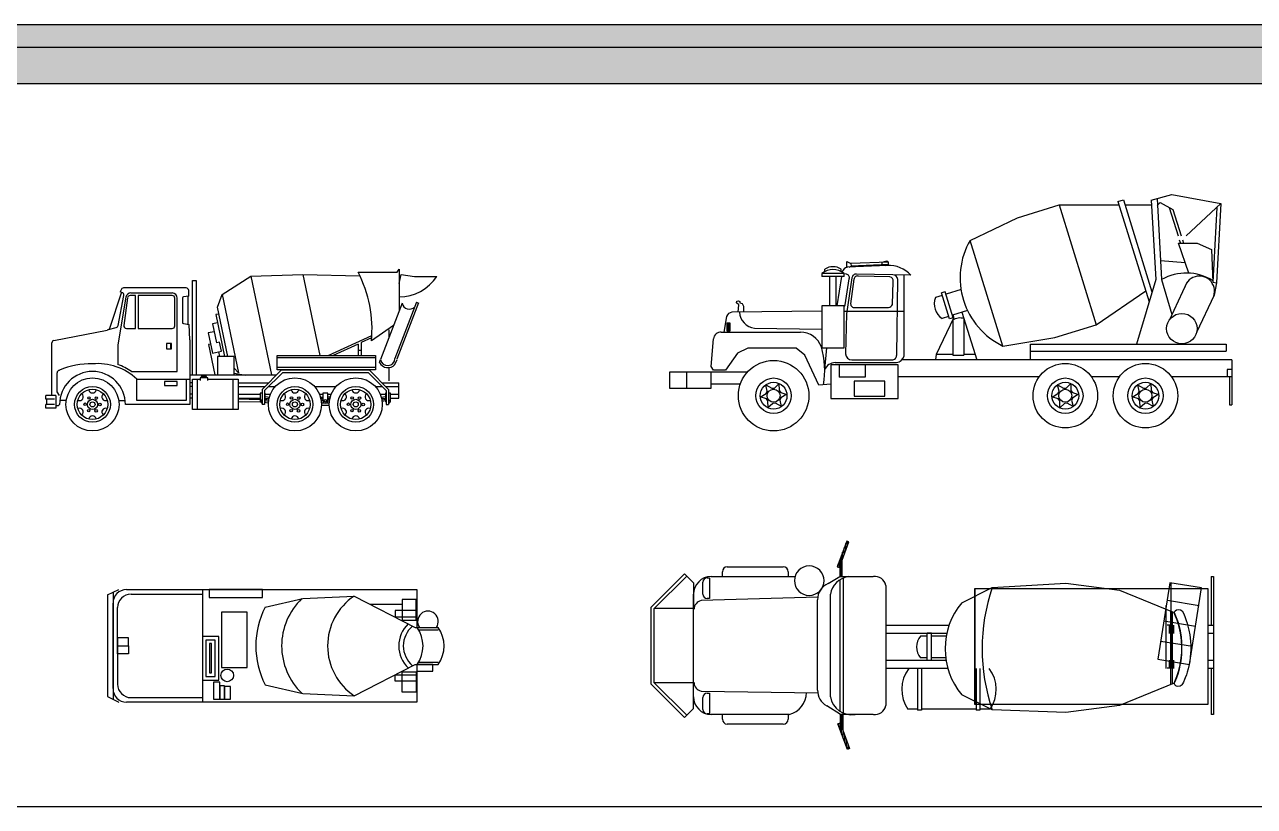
# Model space of a CAD drawing. Extents: x -121210 to 57230, y 84783 to 157800.
# Drawn here: x -4017 to 17847, y 143902 to 157800 of the extents above; entities that cross this region are included whole.
import ezdxf

# ---------------------------------------------------------------- set-up
doc = ezdxf.new("R2010")
doc.units = 0
doc.header["$MEASUREMENT"] = 0
doc.layers.get('0').update_dxf_attribs({"linetype": 'CONTINUOUS'})

# ---------------------------------------------------------------- blocks, each defined once
blk = doc.blocks.new('A$C08163C67')
at = {"linetype": 'ByBlock'}
for p, q in [((6246, 2821), (6282, 2875)), ((6282, 2875), (6282, 2131)), ((2610, 2677), (2677, 2677)), ((2610, 990), (2610, 2677)), ((2677, 2677), (2677, 990)), ((3139, 2426), (3648, 2755)), ((3648, 2755), (4573, 2780)), ((3648, 2755), (4012, 998)), ((4573, 2780), (5585, 2759)), ((4573, 2780), (4871, 1344)), ((5553, 2821), (6246, 2821)), ((6282, 2620), (6318, 2784)), ((6318, 2784), (6555, 2748)), ((6555, 2748), (6956, 2748)), ((1345, 2466), (1127, 1806)), ((1288, 1873), (1387, 2411)), ((1340, 2511), (1327, 2471)), ((1355, 2463), (1327, 2471)), ((2498, 2543), (1383, 2543)), ((1597, 2408), (1501, 2408)), ((2250, 2452), (1516, 2452)), ((1597, 1823), (1597, 2408)), ((2250, 2408), (1642, 2408)), ((1642, 2408), (1642, 1823)), ((2546, 2397), (2543, 2499)), ((3055, 2204), (3139, 2426)), ((3139, 2426), (3428, 1034)), ((1427, 2378), (1282, 1530)), ((1457, 2369), (1390, 1876)), ((2295, 1868), (2295, 2363)), ((2340, 1058), (2340, 2363)), ((2430, 2365), (2430, 1931)), ((2546, 2397), (2450, 2387)), ((2526, 2395), (2526, 1896)), ((3237, 1326), (3055, 2204)), ((6337, 2274), (5954, 1271)), ((6592, 2292), (6209, 1290)), ((6626, 2279), (6243, 1277)), ((6592, 2292), (6628, 2274)), ((3081, 2079), (3027, 2068)), ((3027, 2068), (3181, 1326)), ((142, 1611), (1094, 1791)), ((1115, 1803), (1255, 1838)), ((1434, 1823), (1597, 1823)), ((1642, 1823), (2250, 1823)), ((2449, 1909), (2553, 1891)), ((2565, 1620), (2553, 1891)), ((2997, 1764), (2890, 1742)), ((3057, 1925), (2968, 1907)), ((2968, 1907), (3038, 1568)), ((6185, 1878), (5790, 1600)), ((6100, 1800), (6100, 1653)), ((112, 630), (112, 1569)), ((2149, 1553), (2149, 1463)), ((2239, 1553), (2149, 1553)), ((2216, 1553), (2216, 1463)), ((2239, 1463), (2239, 1553)), ((2565, 1620), (2565, 473)), ((2890, 1742), (2964, 1385)), ((2931, 1545), (2895, 1538)), ((2895, 1538), (3007, 998)), ((3091, 1579), (3038, 1568)), ((3125, 1418), (3091, 1579)), ((5023, 1344), (5798, 1700)), ((5553, 1546), (5111, 1344)), ((5553, 1546), (5553, 1344)), ((5790, 1654), (5608, 1571)), ((5608, 1571), (5608, 1344)), ((1282, 1530), (1282, 1181)), ((2149, 1463), (2239, 1463)), ((2964, 1385), (3125, 1418)), ((3348, 1326), (3056, 1326)), ((3056, 1326), (3056, 998)), ((3071, 1407), (3088, 1326)), ((3348, 998), (3348, 1326)), ((4113, 1089), (4113, 1344)), ((4113, 1344), (5863, 1344)), ((5553, 1436), (5608, 1436)), ((5863, 1344), (5863, 1089)), ((3348, 1117), (3428, 1034)), ((4113, 1308), (5863, 1308)), ((5863, 1126), (4113, 1126)), ((5933, 1217), (5954, 1271)), ((6100, 1127), (6100, 889)), ((6206, 1183), (6246, 1271)), ((202, 698), (202, 1033)), ((1524, 1058), (2340, 1058)), ((1620, 540), (1620, 923)), ((1620, 923), (2565, 923)), ((2340, 878), (2115, 878)), ((2115, 878), (2115, 810)), ((2340, 810), (2340, 878)), ((2497, 923), (2497, 540)), ((4095, 990), (2565, 990)), ((2610, 383), (2610, 923)), ((2610, 923), (2745, 923)), ((2700, 383), (2700, 923)), ((2880, 945), (2745, 945)), ((2745, 945), (2745, 900)), ((2857, 968), (2767, 968)), ((2767, 968), (2767, 945)), ((2857, 945), (2857, 968)), ((2880, 900), (2880, 945)), ((2880, 923), (3420, 923)), ((3330, 923), (3330, 383)), ((3348, 1025), (3556, 990)), ((3420, 923), (3420, 383)), ((3847, 738), (4189, 1080)), ((3892, 720), (4208, 1035)), ((5863, 1089), (4113, 1089)), ((5756, 1080), (4189, 1080)), ((5737, 1035), (4208, 1035)), ((6052, 720), (5737, 1035)), ((6097, 738), (5756, 1080)), ((247, 630), (202, 698)), ((2115, 810), (2340, 810)), ((2610, 855), (2565, 855)), ((2610, 788), (2565, 788)), ((3420, 855), (3964, 855)), ((3420, 788), (3897, 788)), ((3814, 675), (3814, 540)), ((3847, 675), (3814, 675)), ((3847, 738), (3847, 473)), ((3892, 720), (3892, 473)), ((3904, 675), (3892, 675)), ((3904, 540), (3904, 675)), ((3960, 788), (4080, 788)), ((4785, 788), (5160, 788)), ((4927, 675), (4927, 540)), ((5017, 675), (4927, 675)), ((5017, 540), (5017, 675)), ((5865, 788), (5985, 788)), ((5981, 855), (6277, 855)), ((6041, 675), (6041, 540)), ((6052, 675), (6041, 675)), ((6048, 788), (6277, 788)), ((6052, 720), (6052, 473)), ((6097, 738), (6097, 473)), ((6131, 675), (6097, 675)), ((6131, 540), (6131, 675)), ((6277, 585), (6277, 855)), ((0, 563), (0, 630)), ((180, 630), (0, 630)), ((157, 563), (0, 563)), ((0, 405), (0, 473)), ((157, 473), (0, 473)), ((22, 473), (22, 563)), ((180, 630), (180, 405)), ((180, 450), (225, 450)), ((225, 450), (247, 473)), ((365, 540), (251, 540)), ((1300, 540), (1414, 540)), ((2565, 473), (1417, 473)), ((2497, 540), (1620, 540)), ((2610, 653), (2565, 653)), ((2610, 585), (2565, 585)), ((3420, 653), (3814, 653)), ((3420, 585), (3814, 585)), ((3814, 556), (3420, 563)), ((3825, 510), (3420, 519)), ((3892, 473), (3847, 473)), ((3961, 496), (3885, 504)), ((3904, 653), (3996, 653)), ((3904, 653), (3996, 653)), ((3904, 585), (3972, 576)), ((3904, 563), (3967, 554)), ((3904, 540), (3964, 532)), ((3976, 598), (3905, 607)), ((4869, 653), (4927, 653)), ((4887, 602), (4926, 607)), ((4927, 585), (4892, 581)), ((4927, 563), (4897, 559)), ((4927, 540), (4901, 537)), ((5041, 495), (4904, 495)), ((5041, 450), (4904, 450)), ((5017, 653), (5076, 653)), ((5017, 585), (5053, 581)), ((5017, 563), (5048, 559)), ((5017, 540), (5044, 537)), ((5058, 602), (5019, 607)), ((5949, 653), (6041, 653)), ((6040, 607), (5968, 598)), ((5973, 576), (6041, 585)), ((5978, 554), (6041, 563)), ((5981, 532), (6041, 540)), ((6052, 473), (6097, 473)), ((6131, 653), (6277, 653)), ((6131, 585), (6277, 585)), ((180, 405), (0, 405)), ((3420, 383), (2610, 383))]:
    blk.add_line(p, q, dxfattribs=at)
for centre, radius in [((832, 473), 472), ((4432, 473), 472), ((5512, 473), 472), ((832, 473), 318), ((832, 473), 270), ((4432, 473), 318), ((4432, 473), 270), ((5512, 473), 318), ((5512, 473), 270), ((701, 475), 22.5), ((832, 473), 90), ((769, 587), 22.5), ((832, 473), 45), ((900, 585), 22.5), ((964, 470), 22.5), ((4301, 475), 22.5), ((4432, 473), 90), ((4369, 587), 22.5), ((4432, 473), 45), ((4500, 585), 22.5), ((4564, 470), 22.5), ((4972, 540), 22.5), ((5381, 475), 22.5), ((5512, 473), 90), ((5449, 587), 22.5), ((5512, 473), 45), ((5580, 585), 22.5), ((5644, 470), 22.5), ((765, 360), 22.5), ((896, 358), 22.5), ((4365, 360), 22.5), ((4496, 358), 22.5), ((5445, 360), 22.5), ((5576, 358), 22.5)]:
    blk.add_circle(centre, radius, dxfattribs=at)
for centre, radius, start, end in [((3680, 1824), 2122, 353.9384, 28.0229), ((6273, 3206), 823, 270.6231, 326.163), ((1383, 2497), 45, 90, 161.9958), ((1343, 2420), 45, 349.3803, 75.2564), ((1516, 2363), 90, 90, 170.3112), ((1501, 2363), 45, 90, 171.1193), ((2250, 2363), 90, 0, 90), ((2250, 2363), 45, 0, 90), ((2498, 2497), 45, 1.5074, 90), ((2452, 2365), 22.5, 95.7106, 180), ((6464, 2293), 128, 188.4843, 318.5176), ((1126, 1759), 45, 104.0362, 135), ((1244, 1882), 45, 284.0362, 349.3803), ((1434, 1868), 45, 168.7187, 270), ((2250, 1868), 45, 270, 0), ((2452, 1931), 22.5, 180, 260.1342), ((157, 1569), 45, 110.5662, 180), ((776, -91), 1285, 87.4779, 114.2932), ((928, 187), 1010, 46.7343, 95.4164), ((928, 187), 1055, 55.598, 70.3538), ((6081, 1290), 165, 206.3713, 319.3729), ((6081, 1290), 128, 188.4843, 359.6869), ((247, 1033), 45, 90, 180), ((832, 473), 585, 0, 180), ((599, 608), 67.5, 249.5941, 50.4059), ((832, 743), 67.5, 189.5941, 350.4059), ((1066, 608), 67.5, 129.5941, 290.4059), ((4199, 608), 67.5, 249.5941, 50.4059), ((4432, 743), 67.5, 189.5941, 350.4059), ((4666, 608), 67.5, 129.5941, 290.4059), ((5279, 608), 67.5, 249.5941, 50.4059), ((5512, 743), 67.5, 189.5941, 350.4059), ((5746, 608), 67.5, 129.5941, 290.4059), ((3859, 540), 45, 180, 255.5225), ((3859, 540), 22.5, 120, 240), ((3859, 540), 45, 318.5904, 0), ((4972, 540), 45, 180, 0), ((6086, 540), 45, 180, 221.4096), ((6086, 540), 22.5, 300, 60), ((6086, 540), 45, 284.4775, 0), ((599, 338), 67.5, 309.5941, 110.4059), ((832, 202), 67.5, 9.5941, 170.4059), ((1066, 338), 67.5, 69.5941, 230.4059), ((4199, 338), 67.5, 309.5941, 110.4059), ((4432, 202), 67.5, 9.5941, 170.4059), ((4666, 338), 67.5, 69.5941, 230.4059), ((5279, 338), 67.5, 309.5941, 110.4059), ((5512, 202), 67.5, 9.5941, 170.4059), ((5746, 338), 67.5, 69.5941, 230.4059)]:
    blk.add_arc(centre, radius, start, end, dxfattribs=at)
blk = doc.blocks.new('A$C08DF291B')
for p, q in [((8568, 4103), (8933, 4204)), ((8933, 4204), (9804, 4043)), ((6190, 3787), (6927, 4018)), ((6927, 4018), (7994, 4018)), ((6927, 4018), (7589, 1887)), ((7974, 4080), (8072, 4111)), ((7974, 4080), (8528, 2297)), ((8072, 4111), (8580, 2473)), ((8101, 4018), (8573, 4018)), ((8568, 4103), (8646, 2694)), ((8671, 4131), (8750, 2691)), ((8671, 4010), (8727, 4063)), ((8727, 4063), (8953, 3938)), ((8887, 3974), (9045, 3467)), ((8953, 3938), (9099, 3467)), ((9804, 4043), (9187, 3467)), ((9731, 3975), (9659, 2648)), ((9804, 4043), (9728, 2636)), ((5346, 3389), (6190, 3787)), ((5929, 1510), (5346, 3389)), ((9237, 2807), (9050, 3337)), ((9050, 3337), (9385, 3337)), ((9066, 3398), (9085, 3337)), ((9121, 3398), (9140, 3337)), ((9385, 3337), (9639, 3228)), ((9639, 3228), (9659, 2648)), ((2762, 2827), (2762, 2878)), ((3056, 2831), (3056, 2878)), ((3157, 2910), (3157, 3014)), ((3157, 3014), (3229, 2977)), ((3875, 2942), (3165, 2912)), ((3195, 2914), (3231, 2932)), ((3896, 3004), (3229, 2977)), ((3229, 2977), (3231, 2932)), ((3898, 2960), (3231, 2932)), ((3784, 3000), (3865, 3027)), ((3785, 2955), (3784, 3000)), ((3785, 2955), (3845, 2941)), ((3865, 3027), (3896, 3004)), ((3877, 2942), (3898, 2960)), ((3898, 2960), (3896, 3004)), ((8732, 3028), (9171, 2995)), ((3105, 2797), (2713, 2797)), ((2713, 2797), (2713, 2746)), ((3105, 2746), (2713, 2746)), ((2851, 2226), (2851, 2746)), ((2967, 2226), (2967, 2746)), ((3059, 2746), (2978, 2226)), ((3105, 2746), (3105, 2797)), ((3148, 2786), (3105, 2792)), ((3126, 2241), (3199, 2707)), ((3246, 2720), (3148, 2082)), ((3278, 2696), (3222, 2261)), ((4294, 2769), (3327, 2790)), ((3919, 2739), (3365, 2755)), ((3966, 2251), (3979, 2656)), ((4042, 1355), (4063, 2695)), ((4172, 1331), (4172, 2772)), ((8646, 2694), (8303, 1541)), ((8750, 2691), (8935, 2069)), ((9201, 2637), (8890, 1973)), ((9659, 2648), (9728, 2636)), ((9728, 2636), (9683, 2414)), ((4849, 2409), (4732, 2372)), ((4904, 2476), (4835, 2454)), ((4979, 1991), (4835, 2454)), ((5048, 2012), (4904, 2476)), ((5185, 2513), (4918, 2430)), ((7589, 1887), (8468, 2491)), ((9683, 2414), (9373, 1750)), ((1192, 2281), (1198, 2308)), ((1235, 2241), (1192, 2281)), ((1198, 2308), (1229, 2316)), ((1222, 2112), (1235, 2241)), ((1229, 2316), (1250, 2301)), ((1250, 2301), (1255, 2281)), ((1255, 2281), (1294, 2269)), ((1294, 2269), (1315, 2218)), ((1315, 2218), (1316, 2113)), ((3105, 2226), (2713, 2226)), ((2713, 2226), (2713, 1478)), ((3105, 1478), (3105, 2226)), ((3297, 2195), (3893, 2195)), ((1017, 2036), (970, 1755)), ((2713, 2129), (1113, 2110)), ((3105, 2131), (4172, 2131)), ((3148, 2082), (3134, 1373)), ((4751, 1364), (5056, 2011)), ((4965, 2036), (4847, 2000)), ((5048, 2012), (4979, 1991)), ((5300, 2140), (5034, 2058)), ((5037, 1969), (5037, 1349)), ((5056, 2011), (5050, 2063)), ((5201, 2110), (5469, 1264)), ((5237, 1998), (5237, 1349)), ((922, 1755), (2332, 1755)), ((1021, 1914), (1021, 1779)), ((1078, 1914), (1021, 1914)), ((1021, 1779), (1078, 1779)), ((1034, 1914), (1034, 1755)), ((1064, 1755), (1064, 1914)), ((1078, 1779), (1078, 1914)), ((1512, 1826), (2713, 1808)), ((6851, 1659), (7589, 1887)), ((742, 1146), (784, 1639)), ((5929, 1510), (6851, 1659)), ((6421, 1541), (9899, 1541)), ((6421, 1264), (6421, 1541)), ((9899, 1541), (9899, 1419)), ((1212, 1384), (996, 1082)), ((1392, 1474), (1212, 1384)), ((2253, 1474), (1392, 1474)), ((2407, 1347), (2253, 1474)), ((2656, 817), (2407, 1347)), ((2713, 1478), (3105, 1478)), ((2761, 1093), (2797, 1478)), ((4736, 1264), (4751, 1364)), ((4751, 1364), (5037, 1364)), ((5037, 1349), (5237, 1349)), ((5237, 1364), (5438, 1364)), ((6421, 1419), (9899, 1419)), ((784, 1082), (742, 1146)), ((4068, 1174), (2869, 1174)), ((2869, 1174), (2869, 576)), ((2947, 1215), (4040, 1215)), ((3016, 1174), (3016, 956)), ((3243, 1264), (3954, 1264)), ((3478, 1174), (3478, 956)), ((4068, 576), (4068, 1174)), ((9999, 1264), (4135, 1264)), ((9999, 1264), (9999, 466)), ((1385, 1046), (0, 1046)), ((0, 1046), (0, 764)), ((307, 1046), (307, 764)), ((742, 764), (742, 1046)), ((996, 1082), (784, 1082)), ((3478, 956), (3016, 956)), ((3829, 885), (3285, 885)), ((3285, 885), (3285, 621)), ((3829, 621), (3829, 885)), ((6577, 965), (4068, 965)), ((8003, 965), (7501, 965)), ((9999, 965), (8926, 965)), ((9999, 1092), (9915, 1092)), ((9915, 1092), (9915, 965)), ((9956, 965), (9956, 466)), ((0, 764), (742, 764)), ((742, 838), (1262, 838)), ((1616, 601), (1721, 666)), ((1712, 819), (1820, 761)), ((1741, 709), (1715, 821)), ((1721, 666), (1741, 709)), ((1820, 761), (1867, 764)), ((1867, 764), (1952, 843)), ((1948, 845), (1952, 722)), ((1952, 722), (1979, 683)), ((1979, 683), (2089, 649)), ((2869, 831), (2656, 817)), ((6803, 601), (6908, 666)), ((6898, 819), (7007, 761)), ((6928, 709), (6902, 821)), ((6908, 666), (6928, 709)), ((7007, 761), (7054, 764)), ((7054, 764), (7138, 843)), ((7135, 845), (7139, 722)), ((7139, 722), (7165, 683)), ((7165, 683), (7276, 649)), ((8228, 601), (8333, 666)), ((8324, 819), (8432, 761)), ((8353, 709), (8327, 821)), ((8333, 666), (8353, 709)), ((8432, 761), (8479, 764)), ((8479, 764), (8564, 843)), ((8560, 845), (8564, 722)), ((8564, 722), (8591, 683)), ((8591, 683), (8701, 649)), ((1726, 571), (1616, 605)), ((1753, 533), (1726, 571)), ((1757, 409), (1753, 533)), ((1838, 490), (1753, 411)), ((1885, 494), (1838, 490)), ((1993, 436), (1885, 494)), ((1984, 588), (1964, 546)), ((1964, 546), (1990, 433)), ((2089, 653), (1984, 588)), ((2869, 576), (4068, 576)), ((3285, 621), (3829, 621)), ((6913, 571), (6802, 605)), ((6940, 533), (6913, 571)), ((6944, 409), (6940, 533)), ((7024, 490), (6940, 411)), ((7071, 494), (7024, 490)), ((7180, 436), (7071, 494)), ((7171, 588), (7151, 546)), ((7151, 546), (7177, 433)), ((7275, 653), (7171, 588)), ((8338, 571), (8228, 605)), ((8365, 533), (8338, 571)), ((8369, 409), (8365, 533)), ((8450, 490), (8365, 411)), ((8497, 494), (8450, 490)), ((8605, 436), (8497, 494)), ((8596, 588), (8576, 546)), ((8576, 546), (8602, 433)), ((8701, 653), (8596, 588)), ((9956, 466), (9999, 466))]:
    blk.add_line(p, q)
for centre, radius in [((9111, 1819), 270), ((1853, 627), 627), ((7039, 627), 573), ((8464, 627), 573), ((1853, 627), 315), ((7039, 627), 315), ((8464, 627), 315), ((1853, 627), 238), ((1853, 627), 116), ((7039, 627), 238), ((7039, 627), 116), ((8464, 627), 238), ((8464, 627), 116)]:
    blk.add_circle(centre, radius)
for centre, radius, start, end in [((6512, 2721), 1344, 150.191, 244.3009), ((2909, 2566), 303, 49.6372, 130.3628), ((2909, 2642), 278, 58.057, 121.943), ((3190, 2792), 123, 101.5597, 165.9693), ((3903, 2417), 526, 42.0784, 93.0467), ((3137, 2723), 63.6, 345.6403, 79.7194), ((3319, 2717), 73.4, 83.5391, 177.6499), ((3351, 2683), 73.4, 79.0312, 170.3201), ((3907, 2667), 73.3, 351.5106, 80.0367), ((3965, 2677), 99.8, 10.616, 84.1975), ((9190, 1930), 878, 57.596, 120.0287), ((9422, 2483), 270, 324.5978, 164.8092), ((3074, 2263), 56.6, 303.0739, 337.2239), ((3289, 2261), 66.9, 180, 277.2), ((3893, 2270), 75.5, 270, 345.3482), ((5023, 2258), 313, 158.6736, 235.8182), ((1119, 2003), 107, 93.4366, 162.2729), ((1548, 2124), 300, 182.2198, 263.0929), ((5168, 1768), 241, 73.4117, 123.0014), ((911, 1629), 127, 84.8093, 175.6223), ((2332, 1360), 395, 20.0551, 90), ((1206, 1075), 1555, 350.6451, 15.6692), ((3246, 1376), 112, 181.5085, 268.5332), ((3954, 1352), 88, 270, 2.2049), ((4017, 1374), 161, 278.1346, 344.5196), ((2948, 1011), 204, 90.1763, 156.2599)]:
    blk.add_arc(centre, radius, start, end)
blk = doc.blocks.new('A$C6DF36B2F')
at = {"linetype": 'Continuous'}
for p, q in [((3479, 3704), (3309, 3248)), ((3349, 3233), (3519, 3689)), ((3519, 3689), (3479, 3704)), ((3359, 3351), (3359, 3073)), ((3398, 3351), (3359, 3351)), ((3398, 3073), (3398, 3351)), ((1069, 3073), (2559, 3073)), ((1268, 3073), (1268, 3159)), ((1353, 3244), (2352, 3244)), ((2437, 3159), (2437, 3073)), ((3148, 2949), (3359, 3073)), ((3309, 3248), (3349, 3233)), ((3359, 3073), (3952, 3073)), ((9956, 3073), (9999, 3073)), ((920, 2760), (920, 2971)), ((999, 3049), (1003, 3049)), ((1003, 3049), (1041, 3049)), ((1041, 3049), (1041, 2682)), ((4172, 2916), (4172, 778)), ((5524, 2608), (6067, 2876)), ((5759, 2862), (9899, 2862)), ((5759, 800), (5759, 2862)), ((6067, 2876), (7372, 2955)), ((7372, 2955), (8330, 2830)), ((9226, 2964), (9008, 1603)), ((9789, 2873), (9226, 2964)), ((9571, 1512), (9789, 2873)), ((756, 935), (756, 2759)), ((2963, 2706), (890, 2645)), ((1003, 2682), (999, 2682)), ((1041, 2682), (1003, 2682)), ((2960, 1052), (2960, 2662)), ((3189, 935), (3189, 2759)), ((8330, 2830), (9300, 2432)), ((9180, 2651), (9743, 2561)), ((9298, 2430), (9317, 2464)), ((9312, 2397), (9298, 2430)), ((9300, 2432), (9370, 2257)), ((9317, 2464), (9343, 2483)), ((9343, 2483), (9377, 2490)), ((9377, 2490), (9413, 2481)), ((9413, 2481), (9441, 2466)), ((9441, 2466), (9465, 2421)), ((9465, 2421), (9489, 2361)), ((4172, 2208), (5299, 2208)), ((9117, 2283), (9680, 2193)), ((9230, 2211), (9177, 2211)), ((9286, 2208), (9286, 2058)), ((9353, 2297), (9312, 2397)), ((9384, 2202), (9353, 2297)), ((9370, 2257), (9400, 2138)), ((9410, 2075), (9384, 2202)), ((9489, 2361), (9513, 2292)), ((9513, 2292), (9529, 2247)), ((9529, 2247), (9541, 2192)), ((9541, 2192), (9560, 2121)), ((9899, 2208), (9999, 2208)), ((5257, 2058), (4172, 2058)), ((9400, 2138), (9423, 1999)), ((9429, 1944), (9410, 2075)), ((9423, 1999), (9430, 1903)), ((9560, 2121), (9579, 2037)), ((9579, 2037), (9591, 1923)), ((9999, 2058), (9899, 2058)), ((9062, 1923), (9624, 1833)), ((9434, 1813), (9429, 1944)), ((9430, 1903), (9433, 1799)), ((9433, 1799), (9433, 1690)), ((9434, 1722), (9434, 1813)), ((9591, 1923), (9594, 1846)), ((9596, 1768), (9591, 1711)), ((9594, 1846), (9596, 1768)), ((4172, 1587), (5245, 1587)), ((9008, 1603), (9571, 1512)), ((9286, 1587), (9286, 1437)), ((9418, 1574), (9402, 1498)), ((9405, 1506), (9424, 1622)), ((9433, 1690), (9418, 1574)), ((9424, 1622), (9434, 1722)), ((9577, 1560), (9567, 1508)), ((9584, 1641), (9577, 1560)), ((9591, 1711), (9584, 1641)), ((9899, 1587), (9999, 1587)), ((5278, 1437), (4172, 1437)), ((9177, 1453), (9230, 1453)), ((9370, 1356), (9339, 1275)), ((9348, 1296), (9384, 1405)), ((9387, 1425), (9370, 1356)), ((9384, 1405), (9405, 1506)), ((9402, 1498), (9387, 1425)), ((9517, 1327), (9496, 1274)), ((9532, 1374), (9517, 1327)), ((9551, 1434), (9532, 1374)), ((9567, 1508), (9551, 1434)), ((9999, 1437), (9899, 1437)), ((9300, 1177), (8330, 779)), ((9298, 1177), (9348, 1296)), ((9312, 1150), (9298, 1177)), ((9311, 1202), (9300, 1177)), ((9339, 1275), (9311, 1202)), ((9329, 1131), (9312, 1150)), ((9343, 1126), (9329, 1131)), ((9367, 1117), (9343, 1126)), ((9408, 1124), (9367, 1117)), ((9424, 1134), (9408, 1124)), ((9436, 1146), (9424, 1134)), ((9451, 1165), (9436, 1146)), ((9465, 1196), (9451, 1165)), ((9486, 1241), (9465, 1196)), ((9496, 1274), (9486, 1241)), ((889, 1037), (2963, 1008)), ((920, 709), (920, 920)), ((999, 998), (1003, 998)), ((1003, 998), (1041, 998)), ((1041, 998), (1041, 631)), ((6067, 702), (5524, 970)), ((3370, 622), (3123, 777)), ((9899, 800), (5759, 800)), ((7372, 654), (6067, 702)), ((8330, 779), (7372, 654)), ((1003, 631), (999, 631)), ((1041, 631), (1003, 631)), ((2457, 622), (1069, 622)), ((1268, 536), (1268, 622)), ((2352, 450), (1353, 450)), ((2437, 622), (2437, 536)), ((3321, 456), (3361, 471)), ((3490, 0), (3321, 456)), ((3361, 471), (3530, 15)), ((3952, 622), (3370, 622)), ((3813, 622), (3370, 622)), ((3370, 353), (3370, 622)), ((3410, 622), (3410, 353)), ((9999, 622), (9956, 622)), ((3410, 353), (3370, 353)), ((3530, 15), (3490, 0))]:
    blk.add_line(p, q, dxfattribs=at)
for p, q in [((3406, 3387), (3406, 3509)), ((3435, 3463), (3435, 3586)), ((3463, 3540), (3463, 3662)), ((3492, 3617), (3492, 3699)), ((3349, 3233), (3349, 3355)), ((3366, 3073), (3366, 3351)), ((3378, 3310), (3378, 3432)), ((3395, 3073), (3395, 3351)), ((0, 2528), (595, 3123)), ((58, 2504), (636, 3082)), ((595, 3123), (756, 2962)), ((3321, 3243), (3321, 3279)), ((9956, 3073), (9956, 2208)), ((9999, 3073), (9999, 622)), ((756, 2962), (756, 2504)), ((3363, 675), (3363, 3020)), ((3421, 645), (3421, 3053)), ((5760, 800), (5760, 2862)), ((9246, 1564), (9246, 2960)), ((9787, 2863), (9787, 2874)), ((9899, 2862), (9899, 800)), ((0, 1161), (0, 2528)), ((756, 2504), (58, 2504)), ((58, 1185), (58, 2504)), ((9161, 1578), (9161, 2556)), ((9244, 1152), (9244, 2457)), ((9272, 1164), (9272, 2445)), ((9302, 2421), (9302, 2438)), ((9161, 2058), (9161, 2208)), ((9218, 2058), (9218, 2208)), ((9247, 2058), (9247, 2208)), ((9275, 2058), (9275, 2208)), ((4911, 2016), (4788, 2016)), ((4984, 2064), (4911, 2064)), ((4911, 1579), (4911, 2064)), ((4984, 1579), (4984, 2064)), ((5249, 2016), (4984, 2016)), ((4911, 1626), (4788, 1626)), ((4984, 1579), (4911, 1579)), ((5239, 1626), (4984, 1626)), ((9161, 1437), (9161, 1587)), ((9218, 1437), (9218, 1587)), ((9247, 1437), (9247, 1587)), ((9275, 1437), (9275, 1587)), ((4739, 1437), (4739, 697)), ((4808, 1437), (4808, 697)), ((5779, 1437), (5779, 697)), ((5848, 1437), (5848, 697)), ((9956, 1437), (9956, 622)), ((0, 1161), (595, 567)), ((756, 1185), (58, 1185)), ((58, 1185), (636, 608)), ((756, 728), (756, 1185)), ((9302, 1169), (9302, 1186)), ((595, 567), (756, 728)), ((4739, 714), (4568, 714)), ((4808, 697), (4739, 697)), ((5779, 714), (4808, 714)), ((5848, 697), (5779, 697)), ((6026, 714), (5848, 714)), ((3332, 426), (3332, 461)), ((3361, 349), (3361, 471)), ((3378, 353), (3378, 622)), ((3406, 353), (3406, 622)), ((3389, 272), (3389, 394)), ((3418, 195), (3418, 318)), ((3446, 119), (3446, 241)), ((3475, 42), (3475, 164)), ((3503, 5), (3503, 87))]:
    blk.add_line(p, q)
for centre, radius, start, end in [((1069, 2759), 313, 90, 180), ((1353, 3159), 85.4, 90, 180), ((2352, 3159), 85.4, 0, 90), ((2812, 3000), 263, 90, 270), ((2812, 3000), 263, 270, 90), ((3566, 2696), 382, 99.5987, 170.4013), ((3984, 2884), 191, 9.5987, 99.5987), ((999, 2971), 78.3, 90, 180), ((3273, 2662), 313, 113.6002, 180), ((9227, 1789), 3342, 161.0243, 198.9757), ((923, 2492), 157, 102.2041, 180), ((999, 2760), 78.3, 180, 270), ((923, 1190), 157, 180, 257.6245), ((1069, 935), 313, 180, 270), ((999, 920), 78.3, 90, 180), ((3273, 1052), 313, 180, 241.2739), ((3566, 999), 382, 189.5987, 279.5987), ((999, 709), 78.3, 180, 270), ((3984, 810), 191, 260.4013, 350.4013), ((1353, 536), 85.4, 180, 270), ((2352, 536), 85.4, 270, 0)]:
    blk.add_arc(centre, radius, start, end, dxfattribs=at)
for centre, radius, start, end in [((6513, 1789), 1284, 140.3588, 219.6412), ((5033, 1821), 313, 141.4331, 218.5778), ((5069, 1067), 613, 142.8723, 215.1257), ((5525, 1067), 613, 324.8743, 37.1277), ((2361, 1011), 401, 283.8616, 0)]:
    blk.add_arc(centre, radius, start, end)
blk = doc.blocks.new('A$C04AC177D')
at = {"linetype": 'Continuous'}
for p, q in [((0, 1909), (202, 2000)), ((339, 2000), (5499, 2000)), ((1692, 2000), (1692, 0)), ((1810, 2003), (1810, 1862)), ((2758, 2003), (1810, 2003)), ((2758, 1862), (2758, 2003)), ((5499, 2000), (5499, 1328)), ((0, 1909), (0, 101)), ((99, 240), (99, 1760)), ((102, 1956), (102, 54)), ((419, 1920), (1692, 1920)), ((1810, 1862), (2758, 1862)), ((2802, 1691), (3471, 1844)), ((3471, 1844), (4386, 1887)), ((4386, 1887), (5470, 1328)), ((5238, 1825), (5238, 1459)), ((5491, 1825), (5238, 1825)), ((5491, 1459), (5491, 1825)), ((179, 1000), (179, 1680)), ((2026, 1600), (2026, 616)), ((2486, 1600), (2026, 1600)), ((2486, 616), (2486, 1600)), ((4675, 1741), (5229, 1741)), ((5116, 1628), (5116, 1516)), ((5491, 1628), (5116, 1628)), ((5491, 1516), (5491, 1628)), ((5116, 1516), (5491, 1516)), ((5238, 1459), (5491, 1459)), ((5470, 1328), (5882, 1328)), ((177, 1141), (177, 1000)), ((374, 1141), (177, 1141)), ((374, 1000), (374, 1141)), ((1688, 1169), (1688, 391)), ((1979, 1169), (1688, 1169)), ((1752, 1105), (1752, 455)), ((1915, 1105), (1752, 1105)), ((1915, 455), (1915, 1105)), ((1979, 391), (1979, 1169)), ((5532, 1288), (5882, 1288)), ((177, 859), (177, 1000)), ((177, 1000), (374, 1000)), ((177, 1000), (374, 1000)), ((179, 1001), (179, 321)), ((374, 1000), (374, 859)), ((1816, 1041), (1816, 519)), ((1851, 1041), (1816, 1041)), ((1851, 519), (1851, 1041)), ((374, 859), (177, 859)), ((4386, 113), (5470, 672)), ((5470, 672), (5881, 672)), ((5499, 672), (5499, 0)), ((5501, 672), (5501, 551)), ((5782, 672), (5501, 672)), ((5531, 712), (5881, 712)), ((5782, 551), (5782, 672)), ((1752, 455), (1915, 455)), ((1816, 519), (1851, 519)), ((2026, 616), (2486, 616)), ((5116, 372), (5116, 484)), ((5116, 484), (5491, 484)), ((5238, 175), (5238, 541)), ((5238, 541), (5491, 541)), ((5491, 541), (5491, 175)), ((5491, 484), (5491, 372)), ((5501, 551), (5782, 551)), ((1688, 391), (1979, 391)), ((1885, 354), (1885, 54)), ((1998, 354), (1885, 354)), ((1998, 54), (1998, 354)), ((1998, 288), (1998, 54)), ((2082, 288), (1998, 288)), ((2082, 54), (2082, 288)), ((2082, 279), (2082, 54)), ((2185, 279), (2082, 279)), ((2185, 54), (2185, 279)), ((2802, 309), (3471, 156)), ((5491, 372), (5116, 372)), ((0, 101), (202, 0)), ((5499, 0), (339, 0)), ((419, 81), (1692, 81)), ((1885, 54), (1998, 54)), ((1998, 54), (2082, 54)), ((2082, 54), (2185, 54)), ((3471, 156), (4387, 113)), ((5491, 175), (5238, 175))]:
    blk.add_line(p, q, dxfattribs=at)
blk.add_circle((2129, 476), 112, dxfattribs=at)
for centre, radius, start, end in [((339, 1760), 240, 90, 180), ((419, 1680), 240, 90, 180), ((4259, 1000), 1162, 133.7006, 226.3556), ((4982, 1000), 1068, 123.8787, 236.1833), ((4175, 1000), 1537, 153.2933, 206.7349), ((5698, 1435), 184, 324.6681, 215.3319), ((5723, 1000), 543, 133.8948, 226.1645), ((5723, 1000), 463, 130.4878, 229.5832), ((5038, 1000), 572, 324.9132, 35.0136), ((5413, 1000), 572, 324.9132, 35.0136), ((339, 240), 240, 180, 270), ((419, 321), 240, 180, 270)]:
    blk.add_arc(centre, radius, start, end, dxfattribs=at)
blk = doc.blocks.new('FORMATLINES')
at = {"true_color": 0x546d8e}
h = blk.add_hatch(color=155, dxfattribs=at)
h.set_gradient(color1=(68, 68, 68), color2=(84, 109, 142), tint=1)
h.paths.add_polyline_path([(-117481, 157800), (-117481, 156752), (57230, 156752), (57230, 157800)])
at = {"color": 155, "true_color": 0x546d8e}
for p, q in [((-117481, 157800), (57230, 157800)), ((-117481, 157399), (57230, 157399)), ((-117481, 156752), (57230, 156752)), ((-19789, 143902), (57230, 143902))]:
    blk.add_line(p, q, dxfattribs=at)

msp = doc.modelspace()

# ---------------------------------------------------------------- block references
for name, p in [('FORMATLINES', (0, 0)), ('A$C08DF291B', (7446, 150576)), ('A$C08163C67', (-3642, 150576)), ('A$C6DF36B2F', (7120, 144915)), ('A$C04AC177D', (-2544, 145755))]:
    msp.add_blockref(name, p)

doc.saveas('drawing.dxf')
